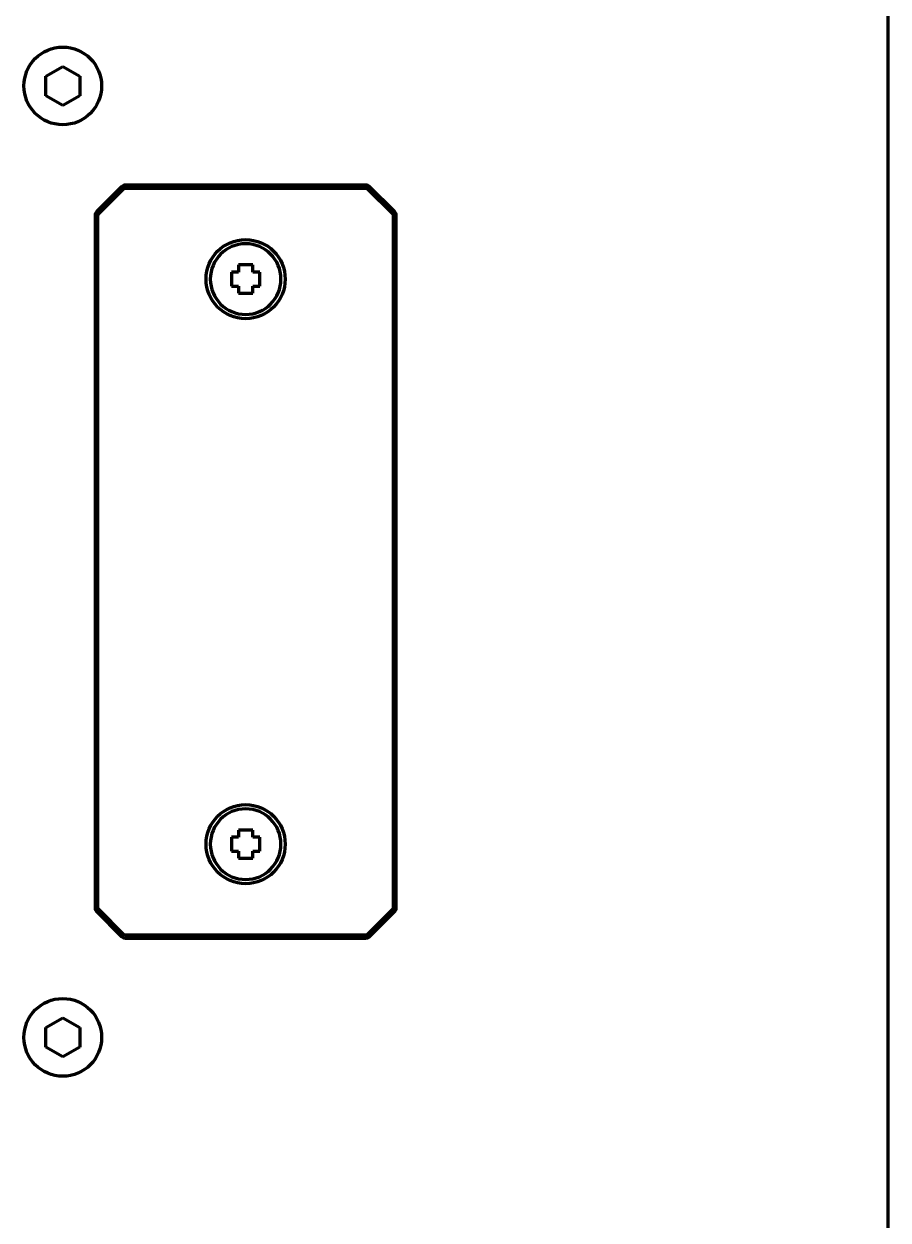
# Model space of a CAD drawing. Header units: millimetres. Extents: x 0 to 1189, y 0 to 841.
# Drawn here: x 721.2 to 782.4, y 539.8 to 624.5 of the extents above; entities that cross this region are included whole.
import ezdxf

# ---------------------------------------------------------------- set-up
doc = ezdxf.new("R2010")
doc.units = ezdxf.units.MM
doc.header["$LTSCALE"] = 0.75
doc.layers.add('Visible', color=7, linetype='Continuous', lineweight=70)

msp = doc.modelspace()

# ---------------------------------------------------------------- linework, layer by layer
at = {"layer": 'Visible'}
for p, q in [((782.393, 528.885), (782.393, 643.885)), ((722.798, 620.754), (723.998, 621.447)), ((722.798, 619.369), (722.798, 620.754)), ((723.998, 621.447), (725.198, 620.754)), ((725.198, 620.754), (725.198, 619.369)), ((723.998, 618.676), (722.798, 619.369)), ((725.198, 619.369), (723.998, 618.676)), ((728.159, 612.918), (726.402, 611.16)), ((726.543, 611.019), (728.301, 612.776)), ((745.427, 613.035), (728.442, 613.035)), ((728.442, 612.835), (745.427, 612.835)), ((745.569, 612.776), (747.326, 611.019)), ((747.468, 611.16), (745.71, 612.918)), ((726.285, 610.877), (726.285, 561.892)), ((726.485, 561.892), (726.485, 610.877)), ((747.385, 610.877), (747.385, 561.892)), ((747.585, 561.892), (747.585, 610.877)), ((736.435, 607.385), (736.435, 606.885)), ((737.435, 607.385), (736.435, 607.385)), ((737.435, 606.885), (737.435, 607.385)), ((735.935, 606.885), (735.935, 605.885)), ((736.435, 606.885), (735.935, 606.885)), ((737.935, 606.885), (737.435, 606.885)), ((737.935, 605.885), (737.935, 606.885)), ((735.935, 605.885), (736.435, 605.885)), ((736.435, 605.885), (736.435, 605.385)), ((737.435, 605.885), (737.935, 605.885)), ((737.435, 605.385), (737.435, 605.885)), ((736.435, 605.385), (737.435, 605.385)), ((736.435, 567.385), (736.435, 566.885)), ((737.435, 567.385), (736.435, 567.385)), ((737.435, 566.885), (737.435, 567.385)), ((735.935, 566.885), (735.935, 565.885)), ((736.435, 566.885), (735.935, 566.885)), ((737.935, 566.885), (737.435, 566.885)), ((737.935, 565.885), (737.935, 566.885)), ((735.935, 565.885), (736.435, 565.885)), ((736.435, 565.885), (736.435, 565.385)), ((737.435, 565.885), (737.935, 565.885)), ((737.435, 565.385), (737.435, 565.885)), ((736.435, 565.385), (737.435, 565.385)), ((726.402, 561.609), (728.159, 559.852)), ((728.301, 559.993), (726.543, 561.751)), ((747.326, 561.751), (745.569, 559.993)), ((745.71, 559.852), (747.468, 561.609)), ((745.427, 559.935), (728.442, 559.935)), ((728.442, 559.735), (745.427, 559.735)), ((722.798, 553.401), (723.998, 554.094)), ((723.998, 554.094), (725.198, 553.401)), ((722.798, 552.015), (722.798, 553.401)), ((725.198, 553.401), (725.198, 552.015)), ((723.998, 551.322), (722.798, 552.015)), ((725.198, 552.015), (723.998, 551.322))]:
    msp.add_line(p, q, dxfattribs=at)
for centre, radius in [((723.998, 620.062), 2.75), ((736.935, 606.385), 2.8), ((736.935, 566.385), 2.8), ((723.998, 552.708), 2.75)]:
    msp.add_circle(centre, radius, dxfattribs=at)
at = {"layer": 'Visible', "extrusion": (0, 0, -1)}
for centre in [(-736.935, 606.385), (-736.935, 566.385)]:
    msp.add_circle(centre, 2.5, dxfattribs=at)
at = {"layer": 'Visible'}
for centre, start, end in [((728.442, 612.635), 90, 135), ((745.427, 612.635), 45, 90), ((726.685, 610.877), 135, 180), ((747.185, 610.877), 0, 45), ((726.685, 561.892), 180, 225), ((747.185, 561.892), 315, 0), ((728.442, 560.135), 225, 270), ((745.427, 560.135), 270, 315)]:
    msp.add_arc(centre, 0.4, start, end, dxfattribs=at)
at = {"layer": 'Visible', "extrusion": (0, 0, -1)}
for centre, start, end in [((-728.442, 612.635), 45, 90), ((-745.427, 612.635), 90, 135), ((-726.685, 610.877), 0, 45), ((-747.185, 610.877), 135, 180), ((-726.685, 561.892), 315, 0), ((-747.185, 561.892), 180, 225), ((-728.442, 560.135), 270, 315), ((-745.427, 560.135), 225, 270)]:
    msp.add_arc(centre, 0.2, start, end, dxfattribs=at)

doc.saveas('drawing.dxf')
